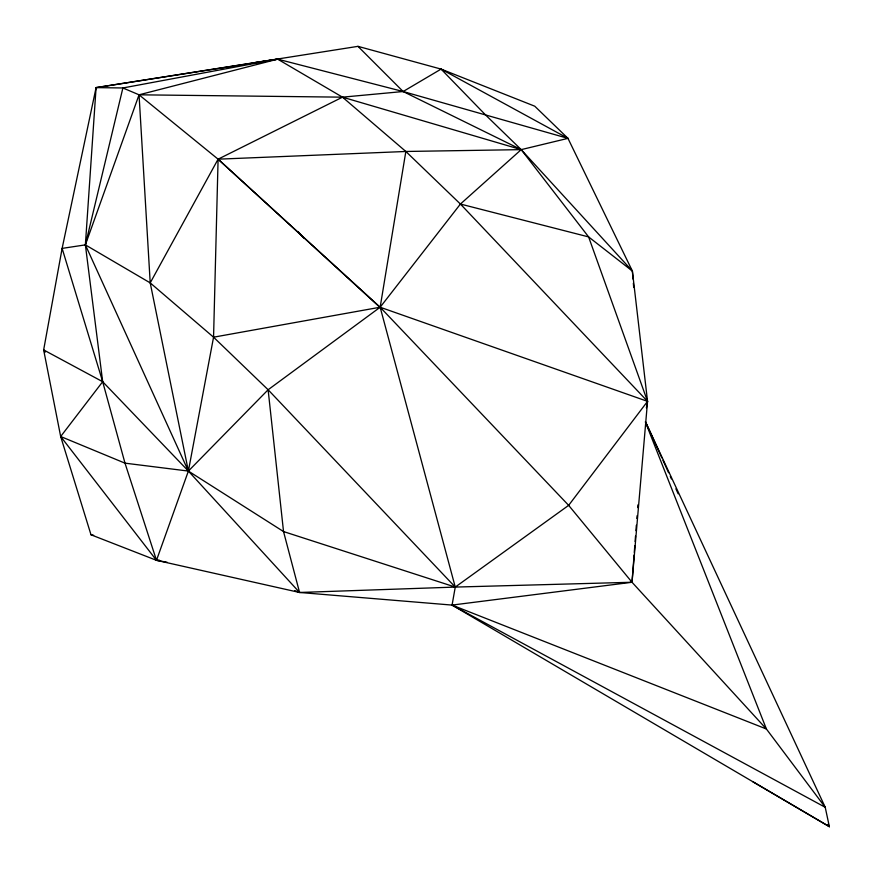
<?xml version="1.0" encoding="UTF-8"?>
<svg xmlns="http://www.w3.org/2000/svg" width="873" height="873" viewBox="0 0 873 873"><rect width="100%" height="100%" fill="white"/><g stroke="black" fill="none" stroke-linecap="round" stroke-linejoin="round"><path stroke-width="1.31" d="M167.136 562.277L156.485 560.324L188.382 471.071L213.558 337.196L218.097 159.181L139.047 94.808L122.886 87.966L96.085 87.616L62.125 248.39L43.65 349.931L60.674 436.511L90.999 534.789L156.485 560.324L299.57 592.472L452.072 605.087L632.019 582.258L766.396 728.988L825.225 807.285L829.35 826.655L752.733 781.662M159.148 560.008L156.485 560.324L125.003 463.159L102.676 381.708L85.379 244.877L96.085 87.616L357.974 46.345L441.083 69.098L534.756 106.2L567.974 138.36L632.379 271.034L647.548 401.362L632.019 582.258L455.259 587.082L299.57 592.472L294.572 590.585M634.082 555.108L632.019 582.258L568.65 505.347L380.159 307.231L218.097 159.181L150.211 282.885L188.382 471.071L299.57 592.472L283.529 531.559L268.12 389.762L213.558 337.196L150.211 282.885L85.379 244.877L62.125 248.39L102.676 381.708L188.382 471.071L283.529 531.559L455.259 587.082L568.65 505.347L647.548 401.362L588.609 236.91L521.203 149.632L485.552 114.941L441.083 69.098L403.13 91.523L342.5 97.165L139.047 94.808L85.379 244.877L188.382 471.071L268.12 389.762L380.159 307.231L460.42 204.042L521.203 149.632L567.974 138.36L441.083 69.098M634.289 552.391L634.802 545.603M635.108 541.533L635.522 536.109M635.926 530.675L636.341 525.251M636.854 518.464L637.061 515.747M637.683 507.595L637.89 504.889M254.414 62.67L277.679 59.157L342.5 97.165L405.847 151.476L380.159 307.231L455.259 587.082L452.072 605.087L829.35 826.655L828.226 824.188M646.391 407.898L647.548 401.362L460.42 204.042L405.847 151.476L218.097 159.181L381.992 309.228M85.379 244.877L122.886 87.966L277.679 59.157L403.13 91.523L567.974 138.36M156.485 560.324L60.674 436.511L102.676 381.708L43.65 349.931L45.298 352.081M218.097 159.181L342.5 97.165L521.203 149.632L632.379 271.034L633.034 279.131M213.558 337.196L380.159 307.231L647.548 401.362M96.085 87.616L277.679 59.157L139.047 94.808L150.211 282.885M405.847 151.476L521.203 149.632L403.13 91.523L399.147 90.748M188.382 471.071L125.003 463.159L60.674 436.511M90.999 534.789L93.662 535.28M460.42 204.042L588.609 236.91L632.379 271.034M661.832 457.823L645.496 421.845L825.225 807.285L452.072 605.087L454.647 605.993M452.072 605.087L766.396 728.988L645.365 421.91M357.974 46.345L403.13 91.523M268.12 389.762L455.259 587.082M298.14 231.716L304.164 238.285M823.403 805.288L825.225 807.285M827.539 824.669L829.35 826.655M662.956 460.3L668.587 472.708M670.278 476.429L671.402 478.906M675.909 488.825L678.168 493.791M633.361 283.168L633.689 287.217"/></g></svg>
